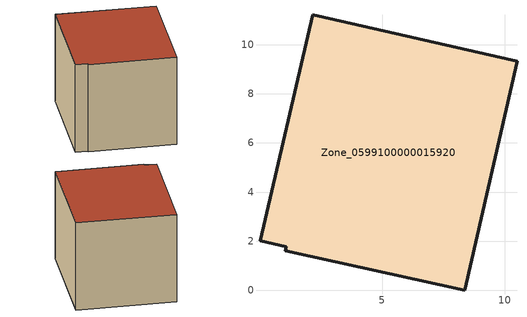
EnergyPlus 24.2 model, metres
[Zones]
Zone_0599100000015920
 floor ground (C_G): 1.06,1.62 1.1,1.77 0.04,2.03 2.18,11.22 10.49,9.32 8.36,0 z0
 wall outside (C_F): 8.36,0 10.49,9.32 2.18,11.22 0.04,2.03 1.1,1.77 1.06,1.62 8.36,0 z0:8.11
 roof outside (C_R): 1.1,1.77 1.06,1.62 8.36,0 10.49,9.32 2.18,11.22 0.04,2.03 z8.11
[BUILDING]
Pand.0599100000015920: North Axis=0; Terrain=City; Loads Convergence Tolerance Value=0.04; Temperature Convergence Tolerance Value=0.4; Solar Distribution=FullExterior; Maximum Number of Warmup Days=25; Minimum Number of Warmup Days=1
[Site:Location]
Rotterdam.The.Hague.AP_ZH_NLD Design_Conditions: Latitude=51.96; Longitude=4.45; Time Zone=1; Elevation=-4.5
[SITE:GROUNDTEMPERATURE:BUILDINGSURFACE]
18, 18, 18, 18, 18, 18, 18, 18, 18, 18, 18, 18
[MATERIAL] Thermal Absorptance=0.9; Solar Absorptance=0.7; Visible Absorptance=0.7
Name | Roughness | Thickness | Conductivity | Density | Specific Heat
G.D.1965 | MediumSmooth | 0.15 | 1 | 540 | 1210
F.D.1965 | Rough | 0.3 | 0.857143 | 1920 | 840
R.D.1965 | MediumRough | 0.2 | 0.08 | 1500 | 1000
[CONSTRUCTION]
C_G: G.D.1965
C_F: F.D.1965
C_R: R.D.1965
[ZONE]
Zone_0599100000015920: Type=1; Multiplier=1; Ceiling Height=Autocalculate; Volume=Autocalculate; Floor Area=autocalculate; Part of Total Floor Area=Yes
[ZONEINFILTRATION:DESIGNFLOWRATE]
Infil_Zone_0599100000015920: Zone or ZoneList or Space or SpaceList=Zone_0599100000015920; Schedule=AlwaysOn; Design Flow Rate Calculation Method=Flow/Area; Flow Rate per Floor Area=0.0042; Constant Term Coefficient=1; Temperature Term Coefficient=0; Velocity Term Coefficient=0; Velocity Squared Term Coefficient=0
[HVACTEMPLATE:ZONE:IDEALLOADSAIRSYSTEM]
Zone_0599100000015920: Maximum Heating Supply Air Temperature=50; Minimum Cooling Supply Air Temperature=13; Maximum Heating Supply Air Humidity Ratio=0.0156; Minimum Cooling Supply Air Humidity Ratio=0.0077; Heating Limit=NoLimit; Cooling Limit=NoLimit; Dehumidification Control Type=ConstantSensibleHeatRatio; Cooling Sensible Heat Ratio=0.7; Dehumidification Setpoint=60; Humidification Control Type=None; Humidification Setpoint=30; Outdoor Air Method=None; Outdoor Air Flow Rate per Person=0.00944; Outdoor Air Flow Rate per Zone Floor Area=0; Outdoor Air Flow Rate per Zone=0; Demand Controlled Ventilation Type=None; Outdoor Air Economizer Type=NoEconomizer; Heat Recovery Type=None; Sensible Heat Recovery Effectiveness=0.7; Latent Heat Recovery Effectiveness=0.65
[ZONECONTROL:THERMOSTAT]
ThermostatControl_Zone_0599100000015920: Zone or ZoneList=Zone_0599100000015920; Control Type Schedule=DualSetpointControlType; Control 1=Thermostat_Zone_0599100000015920; Temperature Difference Between Cutout And Setpoint=0
[THERMOSTATSETPOINT:DUALSETPOINT]
Thermostat_Zone_0599100000015920: Heating Setpoint Temperature Schedule=HeatingSetpoint_Zone_0599100000015920; Cooling Setpoint Temperature Schedule=CoolingSetpoint_Zone_0599100000015920
[SCHEDULE:COMPACT]
HeatingSetpoint_Zone_0599100000015920: Through: 12/31, For: AllDays, Until: 24:00, 21
CoolingSetpoint_Zone_0599100000015920: Through: 12/31, For: AllDays, Until: 24:00, 24
DualSetpointControlType: Through: 12/31, For: AllDays, Until: 24:00, 4
AlwaysOn: Through: 12/31, For: AllDays, Until: 24:00, 1
